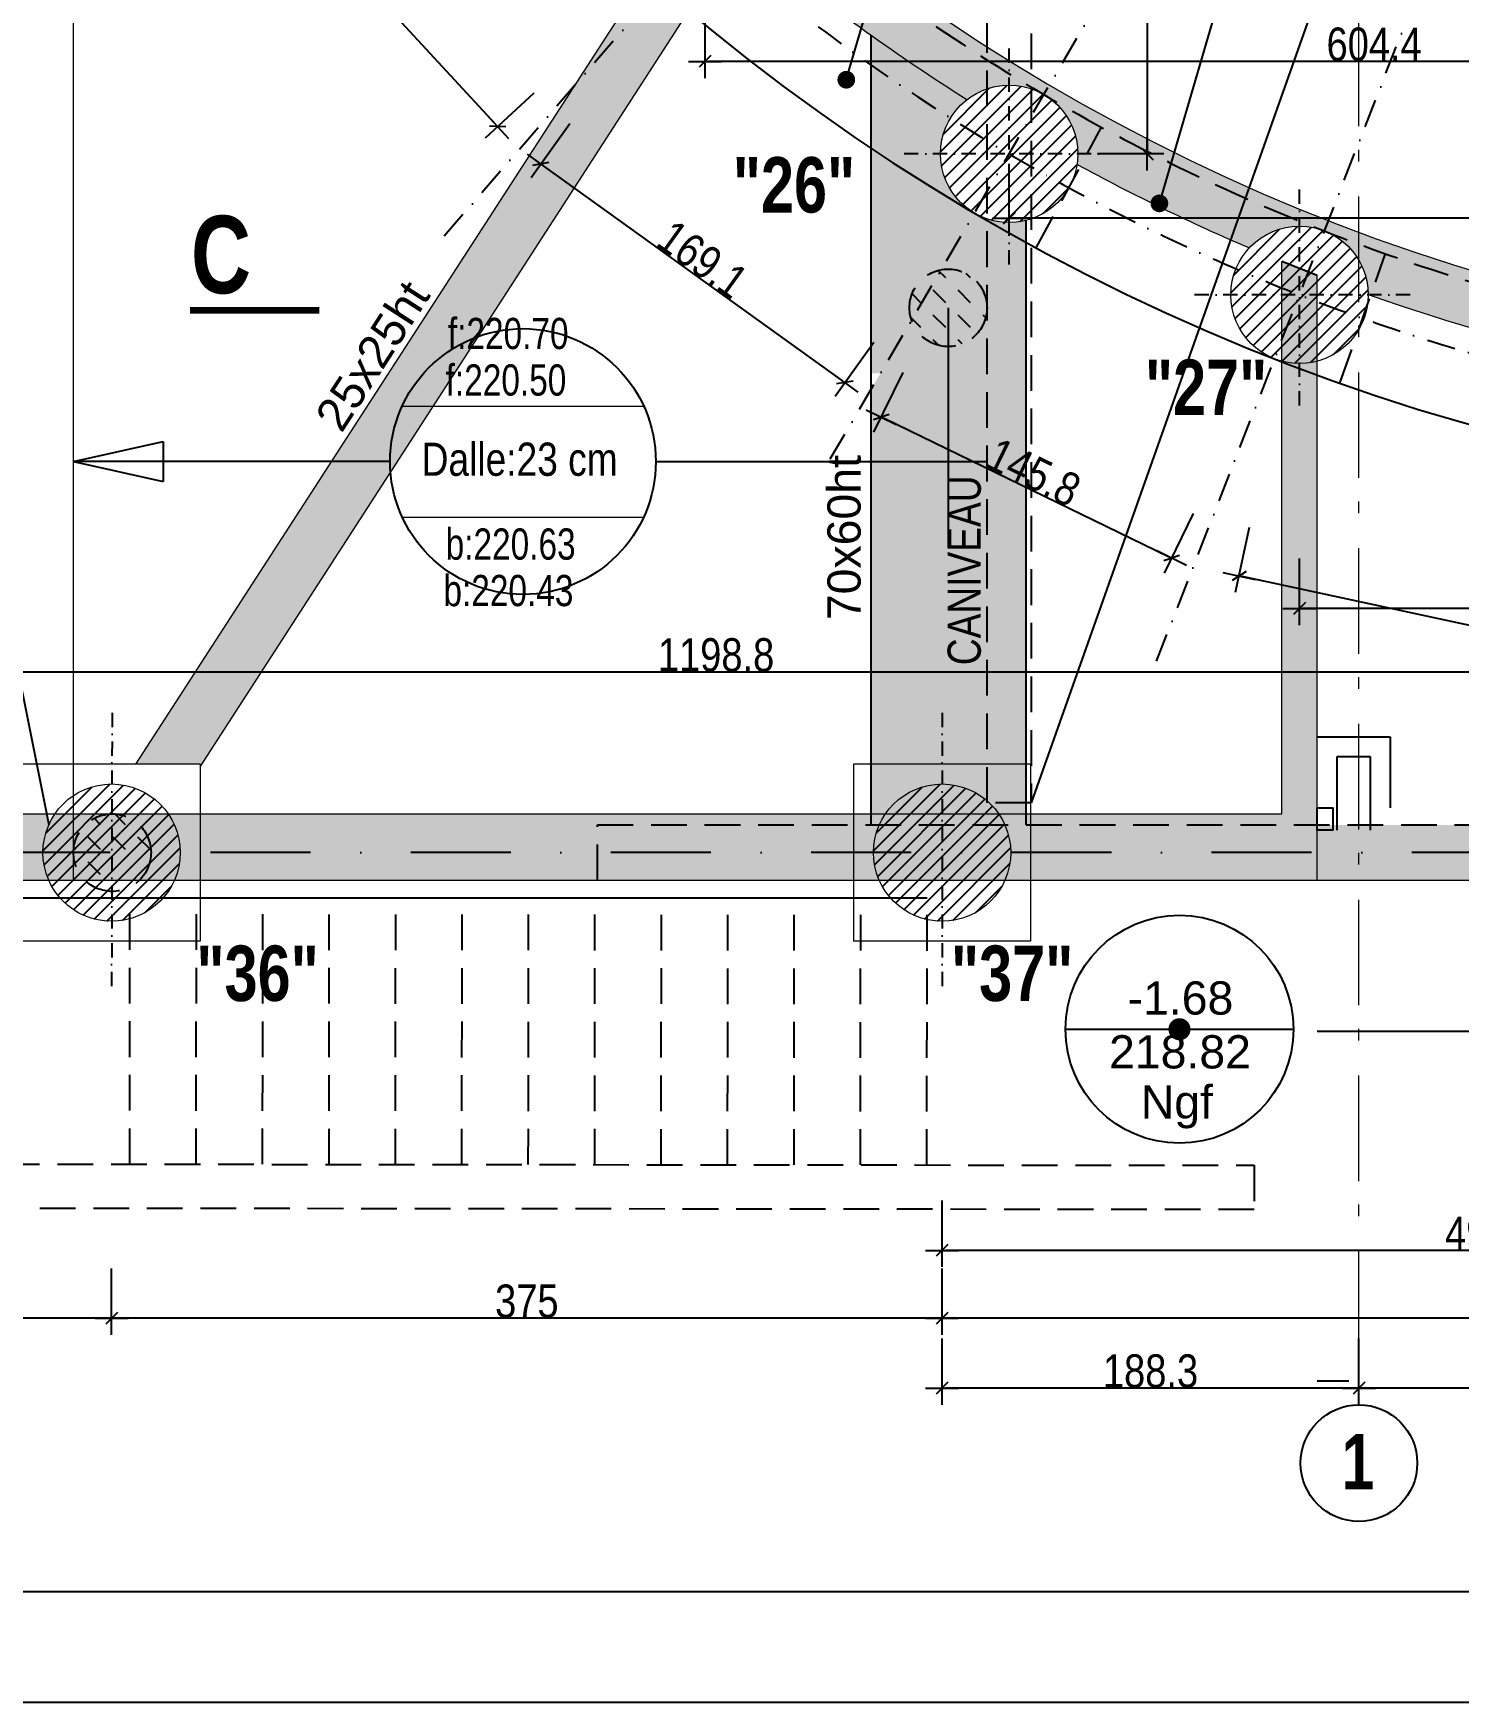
# Model space of a CAD drawing. Header units: centimetres. Extents: x 13078 to 20826, y -18629 to -14429.
# Drawn here: x 13709 to 14352, y -18629 to -17875 of the extents above; entities that cross this region are included whole.
import ezdxf
from ezdxf.enums import TextEntityAlignment as Align

# ---------------------------------------------------------------- set-up
doc = ezdxf.new("R2010")
doc.units = ezdxf.units.CM
doc.header["$LTSCALE"] = 25.4
doc.header["$PDMODE"] = 1
doc.header["$PDSIZE"] = -2
for name, pattern in [('CACHEX2', [19.05, 12.7, -6.35]), ('Style de ligne -6', [1.04164, 0.625, -0.20828, 0.06943, -0.13893]), ('TIRETPTX2', [50.8, 25.4, -12.7, 0, -12.7])]:
    doc.linetypes.add(name, pattern=pattern)
for name, color, linetype in [('01_cote_gen', 4, 'Continuous'), ('01_linteaux', 2, 'Continuous'), ('01_murs_sup', 2, 'CACHEX2'), ('01_poch_BN', 9, 'Continuous'), ('01_poch_murs', 253, 'Continuous'), ('01_texte', 230, 'Continuous'), ('AA_COTES', 2, 'Continuous')]:
    doc.layers.add(name, color=color, linetype=linetype)
for name, color, linetype, lineweight in [('01_murs_coup', 5, 'Continuous', 60), ('01_PIEUX', 5, 'Continuous', 60), ('B Général', 7, 'Continuous', 5)]:
    doc.layers.add(name, color=color, linetype=linetype, lineweight=lineweight)
doc.styles.add('Eurostile', font='')
doc.styles.add('impact', font='impact.ttf')
doc.styles.add('MATTE_TXT', font='arial.ttf')
doc.styles.add('STYLE2', font='ARIALN.TTF')
doc.styles.get('Eurostile').set_extended_font_data('Eurostile')
doc.dimstyles.new('JB50', dxfattribs={"dimscale": 0.1, "dimtxt": 150, "dimasz": 15, "dimexe": 0.1, "dimexo": 0.1, "dimgap": 0.09, "dimtad": 1, "dimdec": 1, "dimdsep": 46, "dimtxsty": 'STYLE2', "dimblk1": 'BOND_G', "dimblk2": 'BOND_D', "dimsah": 1, "dimcen": 1.5, "dimdle": 0.01, "dimse1": 1, "dimse2": 1, "dimclrd": 4, "dimclre": 2, "dimclrt": 6, "dimazin": 2, "dimtfac": 2.333333, "dimtdec": 1, "dimtix": 1, "dimtmove": 2, "dimatfit": 3, "dimldrblk": 'BOND_G', "dimfxl": 1, "dimtolj": 1, "dimtzin": 0, "dimarcsym": 0})
pattern_1 = [(135, (-8195.114, -6681.692), (-11.2253202, 9e-16), [7.9375, -7.9375])]

# ---------------------------------------------------------------- blocks, each defined once
blk = doc.blocks.new('BOND_G')
at = {"layer": 'AA_COTES', "color": 0}
for p, q in [((0, -5), (0, 15)), ((5, 0), (-5, 0)), ((1.77, 1.77), (-1.77, -1.77))]:
    blk.add_line(p, q, dxfattribs=at)
blk = doc.blocks.new('BOND_D')
at = {"layer": 'AA_COTES', "color": 0}
for p, q in [((5, 0), (-5, 0)), ((-1.77, -1.77), (1.77, 1.77)), ((0, 5), (0, -15))]:
    blk.add_line(p, q, dxfattribs=at)
blk = doc.blocks.new('*D67')
at = {"layer": '01_cote_gen', "color": 4, "lineweight": -2, "ltscale": 3, "transparency": 16777216}
blk.add_line((13917.46, -17916.22), (13781.39, -17768.77), dxfattribs=at)
at = {"layer": 'Defpoints', "color": 0, "ltscale": 3, "transparency": 16777216}
for p in [(13851.97, -17701.59), (13780.37, -17767.67), (13990.08, -17851.24)]:
    blk.add_point(p, dxfattribs=at)
at = {"layer": '01_cote_gen', "color": 4, "lineweight": -2, "ltscale": 3, "transparency": 16777216, "xscale": 1.5, "yscale": 1.5, "zscale": 1.5}
for name, p, rotation in [('BOND_D', (13780.37, -17767.67), 132.7014788848867), ('BOND_G', (13918.47, -17917.32), 312.7014788848867)]:
    blk.add_blockref(name, p, dxfattribs=dict(at, rotation=rotation))
at = {"layer": '01_cote_gen', "color": 6, "ltscale": 3, "transparency": 16777216, "insert": (13855.06, -17837.29), "char_height": 15, "attachment_point": 5, "rotation": 312.70148, "style": 'STYLE2'}
blk.add_mtext('\\A1;203.6', dxfattribs=at)
blk = doc.blocks.new('*D76')
at = {"layer": '01_cote_gen', "color": 4, "lineweight": -2, "ltscale": 3, "transparency": 16777216}
blk.add_line((14211.8, -17162.81), (14211.8, -17928.08), dxfattribs=at)
at = {"layer": 'Defpoints', "color": 0, "ltscale": 3, "transparency": 16777216}
for p in [(14155.18, -17161.31), (14188.93, -17929.58), (14211.8, -17929.58)]:
    blk.add_point(p, dxfattribs=at)
at = {"layer": '01_cote_gen', "color": 4, "lineweight": -2, "ltscale": 3, "transparency": 16777216, "xscale": 1.5, "yscale": 1.5, "zscale": 1.5}
for name, p, rotation in [('BOND_G', (14211.8, -17161.31), 90), ('BOND_D', (14211.8, -17929.58), 270)]:
    blk.add_blockref(name, p, dxfattribs=dict(at, rotation=rotation))
at = {"layer": '01_cote_gen', "color": 6, "ltscale": 3, "transparency": 16777216, "insert": (14204.13, -17457.15), "char_height": 15, "attachment_point": 5, "rotation": 90, "style": 'STYLE2'}
blk.add_mtext('\\A1;768.3', dxfattribs=at)
blk = doc.blocks.new('*D139')
at = {"layer": '01_cote_gen', "color": 4, "lineweight": -2, "ltscale": 3, "transparency": 16777216}
blk.add_line((15121.5, -17162.81), (15121.5, -17991.75), dxfattribs=at)
at = {"layer": 'Defpoints', "color": 0, "ltscale": 3, "transparency": 16777216}
for p in [(15073.99, -17161.31), (14230.6, -17993.25), (15121.5, -17993.25)]:
    blk.add_point(p, dxfattribs=at)
at = {"layer": '01_cote_gen', "color": 4, "lineweight": -2, "ltscale": 3, "transparency": 16777216, "xscale": 1.5, "yscale": 1.5, "zscale": 1.5}
for name, p, rotation in [('BOND_G', (15121.5, -17161.31), 90), ('BOND_D', (15121.5, -17993.25), 270)]:
    blk.add_blockref(name, p, dxfattribs=dict(at, rotation=rotation))
at = {"layer": '01_cote_gen', "color": 6, "ltscale": 3, "transparency": 16777216, "insert": (15113.84, -17607.12), "char_height": 15, "attachment_point": 5, "rotation": 90, "style": 'STYLE2'}
blk.add_mtext('\\A1;831.9', dxfattribs=at)
blk = doc.blocks.new('*D174')
at = {"layer": '01_cote_gen', "color": 4, "lineweight": -2, "ltscale": 3, "transparency": 16777216}
blk.add_line((14615, -17887.87), (14013.62, -17887.87), dxfattribs=at)
at = {"layer": 'Defpoints', "color": 0, "ltscale": 3, "transparency": 16777216}
for p in [(14616.5, -17854.83), (14012.12, -17880.9), (14012.12, -17887.87)]:
    blk.add_point(p, dxfattribs=at)
at = {"layer": '01_cote_gen', "color": 4, "lineweight": -2, "ltscale": 3, "transparency": 16777216, "xscale": 1.5, "yscale": 1.5, "zscale": 1.5, "rotation": 180}
blk.add_blockref('BOND_D', (14012.12, -17887.87), dxfattribs=at)
at = {"layer": '01_cote_gen', "color": 4, "lineweight": -2, "ltscale": 3, "transparency": 16777216, "xscale": 1.5, "yscale": 1.5, "zscale": 1.5}
blk.add_blockref('BOND_G', (14616.5, -17887.87), dxfattribs=at)
at = {"layer": '01_cote_gen', "color": 6, "ltscale": 3, "transparency": 16777216, "insert": (14314.31, -17880.2), "char_height": 15, "attachment_point": 5, "style": 'STYLE2'}
blk.add_mtext('\\A1;604.4', dxfattribs=at)
blk = doc.blocks.new('*D175')
at = {"layer": '01_cote_gen', "color": 4, "lineweight": -2, "ltscale": 3, "transparency": 16777216}
blk.add_line((14615, -17958.71), (14150.97, -17958.71), dxfattribs=at)
at = {"layer": 'Defpoints', "color": 0, "ltscale": 3, "transparency": 16777216}
for p in [(14616.5, -17908.96), (14149.47, -17958.71), (14149.47, -17979.58)]:
    blk.add_point(p, dxfattribs=at)
at = {"layer": '01_cote_gen', "color": 4, "lineweight": -2, "ltscale": 3, "transparency": 16777216, "xscale": 1.5, "yscale": 1.5, "zscale": 1.5, "rotation": 180}
blk.add_blockref('BOND_D', (14149.47, -17958.71), dxfattribs=at)
at = {"layer": '01_cote_gen', "color": 4, "lineweight": -2, "ltscale": 3, "transparency": 16777216, "xscale": 1.5, "yscale": 1.5, "zscale": 1.5}
blk.add_blockref('BOND_G', (14616.5, -17958.71), dxfattribs=at)
at = {"layer": '01_cote_gen', "color": 6, "ltscale": 3, "transparency": 16777216, "insert": (14382.99, -17951.04), "char_height": 15, "attachment_point": 5, "style": 'STYLE2'}
blk.add_mtext('\\A1;467', dxfattribs=at)
blk = doc.blocks.new('*D94')
at = {"layer": '01_cote_gen', "color": 4, "lineweight": -2, "ltscale": 3, "transparency": 16777216}
blk.add_line((14615, -18424.72), (14120.67, -18424.72), dxfattribs=at)
at = {"layer": 'Defpoints', "color": 0, "ltscale": 3, "transparency": 16777216}
for p in [(14119.17, -18289.17), (14616.5, -18303.75), (14119.17, -18424.72)]:
    blk.add_point(p, dxfattribs=at)
at = {"layer": '01_cote_gen', "color": 4, "lineweight": -2, "ltscale": 3, "transparency": 16777216, "xscale": 1.5, "yscale": 1.5, "zscale": 1.5, "rotation": 180}
blk.add_blockref('BOND_D', (14119.17, -18424.72), dxfattribs=at)
at = {"layer": '01_cote_gen', "color": 4, "lineweight": -2, "ltscale": 3, "transparency": 16777216, "xscale": 1.5, "yscale": 1.5, "zscale": 1.5}
blk.add_blockref('BOND_G', (14616.5, -18424.72), dxfattribs=at)
at = {"layer": '01_cote_gen', "color": 6, "ltscale": 3, "transparency": 16777216, "insert": (14367.84, -18417.05), "char_height": 15, "attachment_point": 5, "style": 'STYLE2'}
blk.add_mtext('\\A1;497.3', dxfattribs=at)
blk = doc.blocks.new('*D95')
at = {"layer": '01_cote_gen', "color": 4, "lineweight": -2, "ltscale": 3, "transparency": 16777216}
blk.add_line((14810.2, -18455.41), (14120.67, -18455.41), dxfattribs=at)
at = {"layer": 'Defpoints', "color": 0, "ltscale": 3, "transparency": 16777216}
for p in [(14119.17, -18432.22), (14811.7, -18432.22), (14119.17, -18455.41)]:
    blk.add_point(p, dxfattribs=at)
at = {"layer": '01_cote_gen', "color": 4, "lineweight": -2, "ltscale": 3, "transparency": 16777216, "xscale": 1.5, "yscale": 1.5, "zscale": 1.5, "rotation": 180}
blk.add_blockref('BOND_D', (14119.17, -18455.41), dxfattribs=at)
at = {"layer": '01_cote_gen', "color": 4, "lineweight": -2, "ltscale": 3, "transparency": 16777216, "xscale": 1.5, "yscale": 1.5, "zscale": 1.5}
blk.add_blockref('BOND_G', (14811.7, -18455.41), dxfattribs=at)
at = {"layer": '01_cote_gen', "color": 6, "ltscale": 3, "transparency": 16777216, "insert": (14465.43, -18447.75), "char_height": 15, "attachment_point": 5, "style": 'STYLE2'}
blk.add_mtext('\\A1;692.5', dxfattribs=at)
blk = doc.blocks.new('*D97')
at = {"layer": '01_cote_gen', "color": 4, "lineweight": -2, "ltscale": 3, "transparency": 16777216}
blk.add_line((14117.67, -18455.41), (13745.63, -18455.41), dxfattribs=at)
at = {"layer": 'Defpoints', "color": 0, "ltscale": 3, "transparency": 16777216}
for p in [(13744.13, -18289.17), (13744.13, -18455.41), (14119.17, -18462.91)]:
    blk.add_point(p, dxfattribs=at)
at = {"layer": '01_cote_gen', "color": 4, "lineweight": -2, "ltscale": 3, "transparency": 16777216, "xscale": 1.5, "yscale": 1.5, "zscale": 1.5, "rotation": 180}
blk.add_blockref('BOND_D', (13744.13, -18455.41), dxfattribs=at)
at = {"layer": '01_cote_gen', "color": 4, "lineweight": -2, "ltscale": 3, "transparency": 16777216, "xscale": 1.5, "yscale": 1.5, "zscale": 1.5}
blk.add_blockref('BOND_G', (14119.17, -18455.41), dxfattribs=at)
at = {"layer": '01_cote_gen', "color": 6, "ltscale": 3, "transparency": 16777216, "insert": (13931.65, -18447.75), "char_height": 15, "attachment_point": 5, "style": 'STYLE2'}
blk.add_mtext('\\A1;375', dxfattribs=at)
blk = doc.blocks.new('*D187')
at = {"layer": '01_cote_gen', "color": 4, "lineweight": -2, "ltscale": 3, "transparency": 16777216}
blk.add_line((14615, -18163.59), (13419.22, -18163.59), dxfattribs=at)
at = {"layer": 'Defpoints', "color": 0, "ltscale": 3, "transparency": 16777216}
for p in [(13417.72, -18163.59), (14616.5, -18164.72), (13417.72, -18168.89)]:
    blk.add_point(p, dxfattribs=at)
at = {"layer": '01_cote_gen', "color": 4, "lineweight": -2, "ltscale": 3, "transparency": 16777216, "xscale": 1.5, "yscale": 1.5, "zscale": 1.5, "rotation": 180}
blk.add_blockref('BOND_D', (13417.72, -18163.59), dxfattribs=at)
at = {"layer": '01_cote_gen', "color": 4, "lineweight": -2, "ltscale": 3, "transparency": 16777216, "xscale": 1.5, "yscale": 1.5, "zscale": 1.5}
blk.add_blockref('BOND_G', (14616.5, -18163.59), dxfattribs=at)
at = {"layer": '01_cote_gen', "color": 6, "ltscale": 3, "transparency": 16777216, "insert": (14017.11, -18155.92), "char_height": 15, "attachment_point": 5, "style": 'STYLE2'}
blk.add_mtext('\\A1;1198.8', dxfattribs=at)
blk = doc.blocks.new('*D197')
at = {"layer": '01_cote_gen', "color": 4, "lineweight": -2, "ltscale": 3, "transparency": 16777216}
blk.add_line((14074.04, -18031.99), (13939.13, -17935.06), dxfattribs=at)
at = {"layer": 'Defpoints', "color": 0, "ltscale": 3, "transparency": 16777216}
for p in [(14012.12, -17830.9), (14149.47, -17929.58), (13937.91, -17934.19)]:
    blk.add_point(p, dxfattribs=at)
at = {"layer": '01_cote_gen', "color": 4, "lineweight": -2, "ltscale": 3, "transparency": 16777216, "xscale": 1.5, "yscale": 1.5, "zscale": 1.5}
for name, p, rotation in [('BOND_D', (13937.91, -17934.19), 144.3038808519152), ('BOND_G', (14075.26, -18032.86), 324.3038808519152)]:
    blk.add_blockref(name, p, dxfattribs=dict(at, rotation=rotation))
at = {"layer": '01_cote_gen', "color": 6, "ltscale": 3, "transparency": 16777216, "insert": (14011.06, -17977.3), "char_height": 15, "attachment_point": 5, "rotation": 324.30388, "style": 'STYLE2'}
blk.add_mtext('\\A1;169.1', dxfattribs=at)
blk = doc.blocks.new('*D107')
at = {"layer": '01_cote_gen', "color": 4, "lineweight": -2, "ltscale": 3, "transparency": 16777216}
blk.add_line((14615, -18134.88), (14282.1, -18134.88), dxfattribs=at)
at = {"layer": 'Defpoints', "color": 0, "ltscale": 3, "transparency": 16777216}
for p in [(14280.6, -18076.2), (14616.5, -18127.38), (14280.6, -18134.88)]:
    blk.add_point(p, dxfattribs=at)
at = {"layer": '01_cote_gen', "color": 4, "lineweight": -2, "ltscale": 3, "transparency": 16777216, "xscale": 1.5, "yscale": 1.5, "zscale": 1.5, "rotation": 180}
blk.add_blockref('BOND_D', (14280.6, -18134.88), dxfattribs=at)
at = {"layer": '01_cote_gen', "color": 4, "lineweight": -2, "ltscale": 3, "transparency": 16777216, "xscale": 1.5, "yscale": 1.5, "zscale": 1.5}
blk.add_blockref('BOND_G', (14616.5, -18134.88), dxfattribs=at)
at = {"layer": '01_cote_gen', "color": 6, "ltscale": 3, "transparency": 16777216, "insert": (14448.55, -18127.21), "char_height": 15, "attachment_point": 5, "style": 'STYLE2'}
blk.add_mtext('\\A1;335.9', dxfattribs=at)
blk = doc.blocks.new('*D198')
at = {"layer": '01_cote_gen', "color": 4, "lineweight": -2, "ltscale": 3, "transparency": 16777216}
blk.add_line((14541.04, -18182.07), (14254.77, -18120.52), dxfattribs=at)
at = {"layer": 'Defpoints', "color": 0, "ltscale": 3, "transparency": 16777216}
for p in [(14280.6, -17993.25), (14569.8, -18055.43), (14253.3, -18120.2)]:
    blk.add_point(p, dxfattribs=at)
at = {"layer": '01_cote_gen', "color": 4, "lineweight": -2, "ltscale": 3, "transparency": 16777216, "xscale": 1.5, "yscale": 1.5, "zscale": 1.5}
for name, p, rotation in [('BOND_D', (14253.3, -18120.2), 167.8653144780543), ('BOND_G', (14542.5, -18182.38), 347.8653144780542)]:
    blk.add_blockref(name, p, dxfattribs=dict(at, rotation=rotation))
at = {"layer": '01_cote_gen', "color": 6, "ltscale": 3, "transparency": 16777216, "insert": (14399.51, -18143.79), "char_height": 15, "attachment_point": 5, "rotation": 347.86531, "style": 'STYLE2'}
blk.add_mtext('\\A1;295.8', dxfattribs=at)
blk = doc.blocks.new('*D199')
at = {"layer": '01_cote_gen', "color": 4, "lineweight": -2, "ltscale": 3, "transparency": 16777216}
blk.add_line((14221.49, -18111.55), (14093.06, -18049.18), dxfattribs=at)
at = {"layer": 'Defpoints', "color": 0, "ltscale": 3, "transparency": 16777216}
for p in [(14149.47, -17929.58), (14280.6, -17993.25), (14091.71, -18048.53)]:
    blk.add_point(p, dxfattribs=at)
at = {"layer": '01_cote_gen', "color": 4, "lineweight": -2, "ltscale": 3, "transparency": 16777216, "xscale": 1.5, "yscale": 1.5, "zscale": 1.5}
for name, p, rotation in [('BOND_D', (14091.71, -18048.53), 154.100106351181), ('BOND_G', (14222.84, -18112.2), 334.100106351181)]:
    blk.add_blockref(name, p, dxfattribs=dict(at, rotation=rotation))
at = {"layer": '01_cote_gen', "color": 6, "ltscale": 3, "transparency": 16777216, "insert": (14160.62, -18073.47), "char_height": 15, "attachment_point": 5, "rotation": 334.10011, "style": 'STYLE2'}
blk.add_mtext('\\A1;145.8', dxfattribs=at)
blk = doc.blocks.new('*D121')
at = {"layer": '01_cote_gen', "color": 4, "lineweight": -2, "ltscale": 3, "transparency": 16777216}
blk.add_line((14925.95, -18486.96), (14308.95, -18486.96), dxfattribs=at)
at = {"layer": 'Defpoints', "color": 0, "ltscale": 3, "transparency": 16777216}
for p in [(14307.45, -18369.25), (14927.45, -18479.46), (14307.45, -18486.96)]:
    blk.add_point(p, dxfattribs=at)
at = {"layer": '01_cote_gen', "color": 4, "lineweight": -2, "ltscale": 3, "transparency": 16777216, "xscale": 1.5, "yscale": 1.5, "zscale": 1.5, "rotation": 180}
blk.add_blockref('BOND_D', (14307.45, -18486.96), dxfattribs=at)
at = {"layer": '01_cote_gen', "color": 4, "lineweight": -2, "ltscale": 3, "transparency": 16777216, "xscale": 1.5, "yscale": 1.5, "zscale": 1.5}
blk.add_blockref('BOND_G', (14927.45, -18486.96), dxfattribs=at)
at = {"layer": '01_cote_gen', "color": 6, "ltscale": 3, "transparency": 16777216, "insert": (14617.45, -18479.29), "char_height": 15, "attachment_point": 5, "style": 'STYLE2'}
blk.add_mtext('\\A1;620', dxfattribs=at)
blk = doc.blocks.new('*D122')
at = {"layer": '01_cote_gen', "color": 4, "lineweight": -2, "ltscale": 3, "transparency": 16777216}
blk.add_line((14305.95, -18486.96), (14120.67, -18486.96), dxfattribs=at)
at = {"layer": 'Defpoints', "color": 0, "ltscale": 3, "transparency": 16777216}
for p in [(14119.17, -18462.91), (14307.45, -18472.79), (14119.17, -18486.96)]:
    blk.add_point(p, dxfattribs=at)
at = {"layer": '01_cote_gen', "color": 4, "lineweight": -2, "ltscale": 3, "transparency": 16777216, "xscale": 1.5, "yscale": 1.5, "zscale": 1.5, "rotation": 180}
blk.add_blockref('BOND_D', (14119.17, -18486.96), dxfattribs=at)
at = {"layer": '01_cote_gen', "color": 4, "lineweight": -2, "ltscale": 3, "transparency": 16777216, "xscale": 1.5, "yscale": 1.5, "zscale": 1.5}
blk.add_blockref('BOND_G', (14307.45, -18486.96), dxfattribs=at)
at = {"layer": '01_cote_gen', "color": 6, "ltscale": 3, "transparency": 16777216, "insert": (14213.31, -18479.29), "char_height": 15, "attachment_point": 5, "style": 'STYLE2'}
blk.add_mtext('\\A1;188.3', dxfattribs=at)
blk = doc.blocks.new('*D44')
at = {"layer": '01_cote_gen', "color": 4, "lineweight": -2, "ltscale": 3, "transparency": 16777216}
blk.add_line((13742.63, -18455.41), (13353.61, -18455.41), dxfattribs=at)
at = {"layer": 'Defpoints', "color": 0, "ltscale": 3, "transparency": 16777216}
for p in [(13352.11, -18310.59), (13744.13, -18310.59), (13352.11, -18455.41)]:
    blk.add_point(p, dxfattribs=at)
at = {"layer": '01_cote_gen', "color": 4, "lineweight": -2, "ltscale": 3, "transparency": 16777216, "xscale": 1.5, "yscale": 1.5, "zscale": 1.5, "rotation": 180}
blk.add_blockref('BOND_D', (13352.11, -18455.41), dxfattribs=at)
at = {"layer": '01_cote_gen', "color": 4, "lineweight": -2, "ltscale": 3, "transparency": 16777216, "xscale": 1.5, "yscale": 1.5, "zscale": 1.5}
blk.add_blockref('BOND_G', (13744.13, -18455.41), dxfattribs=at)
at = {"layer": '01_cote_gen', "color": 6, "ltscale": 3, "transparency": 16777216, "insert": (13548.12, -18447.75), "char_height": 15, "attachment_point": 5, "style": 'STYLE2'}
blk.add_mtext('\\A1;392', dxfattribs=at)

msp = doc.modelspace()

# ---------------------------------------------------------------- hatches: boundary and pattern name
at = {"layer": '01_murs_sup', "ltscale": 3}
h = msp.add_hatch(dxfattribs=at)
h.set_pattern_fill('DASH', color=256, scale=2.5, angle=135)
h.set_pattern_definition(pattern_1)
h.paths.add_polyline_path([(14139.47, -17999.11, 0.469003), (14118.78, -17981.91), (14105.4, -18004.73, 0.848696)])
h.paths.add_polyline_path([(14118.78, -17981.91, 0.361468), (14104.47, -17999.11, 0.081844), (14105.4, -18004.73)])
h = msp.add_hatch(dxfattribs=at)
h.set_pattern_fill('DASH', color=256, scale=2.5, angle=135)
h.set_pattern_definition(pattern_1)
h.paths.add_polyline_path([(13744.25, -18227.64, 0.411326), (13726.92, -18245.14), (13744.23, -18245.14)])
h.paths.add_polyline_path([(13744.25, -18227.64), (13744.23, -18245.14), (13761.92, -18245.14, 0.417083)])
at = {"layer": '01_murs_sup'}
h = msp.add_hatch(dxfattribs=at)
h.set_pattern_fill('DASH', color=256, scale=2.5, angle=135)
h.set_pattern_definition([(135, (14105.794, -6657.396), (-11.22532, 9e-16), [7.9375, -7.9375])])
h.paths.add_polyline_path([(14616.5, -18232.64), (13963.57, -18232.64), (13963.57, -18257.64), (14616.5, -18257.64)])
h.paths.add_polyline_path([(15666.59, -18232.64), (14616.5, -18232.64), (14616.5, -18257.64), (15666.59, -18257.64)])
at = {"layer": '01_murs_sup', "ltscale": 3}
h = msp.add_hatch(dxfattribs=at)
h.set_pattern_fill('DASH', color=256, scale=2.5, angle=135)
h.set_pattern_definition(pattern_1)
h.paths.add_polyline_path([(13744.23, -18245.14), (13726.92, -18245.14, 0.201561), (13732.18, -18257.64), (13744.21, -18257.64)])
at = {"layer": '01_poch_BN', "ltscale": 3}
h = msp.add_hatch(color=256, dxfattribs=at)
h.dxf.hatch_style = 1
h.paths.add_polyline_path([(14004.73, -17865.33, -0.004451), (13991.82, -17854.32), (13953.39, -17898.67), (13755.12, -18205.14), (13784.13, -18205.14), (13784.13, -18206.32)])
h.paths.add_polyline_path([(13991.82, -17854.32, -0.002168), (13985.6, -17848.88), (13953.39, -17898.67)])
h = msp.add_hatch(color=256, dxfattribs=at)
h.dxf.hatch_style = 1
h.paths.add_polyline_path([(14086.97, -17889.39), (14086.97, -17926.96, 0.014493), (14133.77, -17956.3, -0.265921), (14118.47, -17929.58, -0.13786), (14123.01, -17913.43, -0.011748)])
h.paths.add_polyline_path([(14086.97, -17875.91), (14086.97, -17889.39, 0.011748), (14123.01, -17913.43, -0.090671), (14130.43, -17905.11, -0.014372)])
h.paths.add_polyline_path([(14156.97, -17959.65, -0.061184), (14149.47, -17960.58), (14149.47, -17965.33, 0.002252), (14156.97, -17969.5)], flags=17)
h.paths.add_polyline_path([(14149.47, -17960.58, -0.082299), (14139.47, -17958.92), (14139.47, -17959.63, 0.00302), (14149.47, -17965.33)])
h.paths.add_polyline_path([(14156.97, -17969.5, -0.005272), (14139.47, -17959.63), (14139.47, -18205.14), (14156.97, -18205.14)])
h.paths.add_polyline_path([(14139.47, -17959.63, -0.001725), (14133.79, -17956.32), (14118.78, -17981.91, -0.464229), (14139.47, -17998.84)])
h.paths.add_polyline_path([(14133.79, -17956.32, -0.0145), (14086.97, -17926.96), (14086.97, -18028.77), (14091.3, -18028.77), (14105.4, -18004.73, -0.081844), (14104.47, -17999.11, -0.361468), (14118.78, -17981.91)])
h.paths.add_polyline_path([(14118.78, -17981.91), (14105.4, -18004.73, 0.848696), (14139.47, -17999.11, 0.469003)])
h.paths.add_polyline_path([(14118.78, -17981.91, 0.361468), (14104.47, -17999.11, 0.081844), (14105.4, -18004.73)], flags=17)
h.paths.add_polyline_path([(14091.3, -18028.77), (14086.97, -18036.15), (14086.97, -18205.14), (14139.47, -18205.14), (14139.47, -18028.77)])
h.paths.add_polyline_path([(14121.97, -18016.61, -0.321472), (14105.4, -18004.73), (14091.3, -18028.77), (14121.97, -18028.77)], flags=17)
h.paths.add_polyline_path([(14139.47, -17998.84, -0.418814), (14121.97, -18016.61), (14121.97, -18028.77), (14139.47, -18028.77)])
h.paths.add_polyline_path([(14139.47, -18205.14), (14119.17, -18205.14), (14119.17, -18214.14, -0.180359), (14139.47, -18221.7)])
h.paths.add_polyline_path([(14119.17, -18205.14), (14086.97, -18205.14), (14086.97, -18227.64), (14093.59, -18227.64, -0.247612), (14119.17, -18214.14)])
h.paths.add_polyline_path([(14156.97, -18205.14), (14139.47, -18205.14), (14139.47, -18221.7, -0.011199), (14140.5, -18222.64), (14156.97, -18222.64)])
h.paths.add_polyline_path([(14156.97, -18222.64), (14140.5, -18222.64, -0.099621), (14147.54, -18232.64), (14156.97, -18232.64)])
h.paths.add_polyline_path([(14140.5, -18222.64), (14139.47, -18222.64), (14139.47, -18221.7, 0.180359), (14119.17, -18214.14), (14119.17, -18232.64), (14147.54, -18232.64, 0.099621)])
h.paths.add_polyline_path([(14119.17, -18214.14, 0.247612), (14093.59, -18227.64), (14119.17, -18227.64)], flags=17)
h.paths.add_polyline_path([(14119.17, -18227.64), (14093.59, -18227.64, 0.046235), (14090.81, -18232.64), (14119.17, -18232.64)])
h.paths.add_polyline_path([(14093.59, -18227.64), (14086.97, -18227.64), (14086.97, -18232.64), (14090.81, -18232.64, -0.046235)])
at = {"layer": '01_poch_murs', "ltscale": 3}
h = msp.add_hatch(color=256, dxfattribs=at)
h.dxf.hatch_style = 1
h.paths.add_polyline_path([(13870.61, -16690.66), (13864.05, -16690.66, -0.273821), (13838.75, -16709.56), (13812.02, -16798.65, -0.220612), (13822.99, -16822.31, -0.379703), (13795.68, -16853.09), (13769.07, -16941.78, -0.233234), (13781.2, -16966.38, -0.393589), (13752.4, -16997.3), (13725.92, -17085.45, -0.233153), (13738.05, -17110.04, -0.319498), (13717.2, -17139.33), (13717.74, -17161.31), (13742.74, -17161.31), (13741.74, -17119.7), (13828.58, -16830.59, -0.201705), (13829.7, -16826.88)])
h.paths.add_polyline_path([(13742.74, -17161.31), (13717.74, -17161.31), (13720.63, -17281.02, -0.240193), (13740.81, -17300.66), (13746.11, -17300.66)])
h.paths.add_polyline_path([(13746.2, -17300.66), (13740.81, -17300.66, -0.082081), (13742.46, -17310.63, -0.255395), (13728.2, -17336.72, 0.060716), (13802.76, -17544.17, -0.427582), (13837.36, -17572.66), (13846.36, -17572.66, -0.082342)])
h.paths.add_polyline_path([(13846.36, -17572.66), (13837.36, -17572.66, -0.018495), (13837.45, -17574.95, -0.175361), (13830.27, -17594.79, 0.018369), (13866.17, -17651.26, -0.49138), (13905.02, -17681.24, -0.140327), (13900.32, -17697.65, 0.039537), (13997.88, -17803.36, -0.562063), (14043.12, -17830.9, -0.084286), (14041.39, -17841.13, 0.030117), (14130.43, -17905.11, -0.624137), (14180.47, -17929.58, -0.038185), (14180.11, -17934.29, 0.023759), (14257.95, -17972.09, -0.503932), (14307.45, -17977.76), (14307.45, -17964.97, -0.176123)])
h.paths.add_polyline_path([(15406.75, -17587.86, 0.004783), (15415.28, -17572.66), (15386.64, -17572.66, -0.175533), (14927.45, -17964.26), (14927.45, -17990.9, 0.003037), (14937.83, -17987.06, -0.003459), (14937.83, -17986.63, -0.673625), (14991.08, -17965.05, 0.039631), (15117.41, -17895.54, -0.058892), (15116.56, -17888.32, -0.595794), (15164.51, -17862.36, 0.039592), (15272.37, -17766.88, -0.114707), (15269.19, -17753.21, -0.523076), (15311.02, -17724.16, 0.045804)])
h.paths.add_polyline_path([(15311.02, -17724.16, 0.523076), (15269.19, -17753.21, 0.114707), (15272.37, -17766.88, 0.015814)], flags=17)
h.paths.add_polyline_path([(15164.51, -17862.36, 0.595794), (15116.56, -17888.32, 0.058892), (15117.41, -17895.54, 0.015814)], flags=17)
h.paths.add_polyline_path([(14991.08, -17965.05, 0.673625), (14937.83, -17986.63, 0.003459), (14937.83, -17987.06, 0.015815)], flags=17)
h.paths.add_polyline_path([(14927.45, -17964.26, -0.08989), (14616.5, -18020.61), (14616.5, -18045.61, 0.04526), (14780.42, -18030.75, -0.678492), (14836.74, -18018.59, 0.026046), (14927.45, -17990.9)])
h.paths.add_polyline_path([(14780.42, -18030.75, 0.015814), (14836.74, -18018.59, 0.678492)], flags=17)
h.paths.add_polyline_path([(14616.5, -18020.61, -0.089312), (14307.45, -17964.97), (14307.45, -17977.76, -0.130083), (14311.6, -17993.08, 0.064835), (14541.61, -18042.53, -0.678492), (14599.15, -18045.45, 0.004763), (14616.5, -18045.61)])
at = {"layer": '01_poch_murs'}
h = msp.add_hatch(dxfattribs=at)
h.set_pattern_fill('ANSI31', color=256, scale=1.5)
h.set_pattern_definition([(45, (-4059.2243, -9226.308), (-3.367596, 3.367596), [])])
h.paths.add_polyline_path([(14149.47, -17898.58, 0.414214), (14118.47, -17929.58), (14149.47, -17929.58)])
h.paths.add_polyline_path([(14149.47, -17929.58), (14118.47, -17929.58, 0.414214), (14149.47, -17960.58)])
h.paths.add_polyline_path([(14149.47, -17898.58), (14149.47, -17929.58), (14180.47, -17929.58, 0.414214)])
h.paths.add_polyline_path([(14180.47, -17929.58), (14149.47, -17929.58), (14149.47, -17960.58, 0.414214)])
h = msp.add_hatch(dxfattribs=at)
h.set_pattern_fill('ANSI31', color=256, scale=1.5)
h.set_pattern_definition([(45, (-3928.0933, -9289.9814), (-3.367596, 3.367596), [])])
h.paths.add_polyline_path([(14280.6, -17962.25, 0.414214), (14249.6, -17993.25), (14280.6, -17993.25)])
h.paths.add_polyline_path([(14280.6, -17993.25), (14249.6, -17993.25, 0.414214), (14280.6, -18024.25)])
h.paths.add_polyline_path([(14280.6, -17962.25), (14280.6, -17993.25), (14311.6, -17993.25, 0.414214)])
h.paths.add_polyline_path([(14311.6, -17993.25), (14280.6, -17993.25), (14280.6, -18024.25, 0.414214)])
at = {"layer": '01_poch_murs', "ltscale": 3}
h = msp.add_hatch(color=256, dxfattribs=at)
h.dxf.hatch_style = 1
h.paths.add_polyline_path([(14288.6, -17996.34, -0.002325), (14280.6, -17993.25), (14280.6, -18024.25, 0.065347), (14288.6, -18023.2)])
h.paths.add_polyline_path([(14280.6, -17993.25), (14272.6, -18013.75), (14272.6, -18023.2, 0.065347), (14280.6, -18024.25)])
h.paths.add_polyline_path([(14280.6, -17981.38), (14272.6, -17978.21), (14272.6, -17990.08, 0.002334), (14280.6, -17993.25)])
h.paths.add_polyline_path([(14284.61, -17982.97), (14280.6, -17981.38), (14280.6, -17993.25)])
h.paths.add_polyline_path([(14280.6, -17993.25), (14272.6, -17993.25), (14272.6, -18013.75)])
h.paths.add_polyline_path([(14288.6, -17984.56), (14284.61, -17982.97), (14280.6, -17993.25), (14288.6, -17993.25)])
h.paths.add_polyline_path([(14272.6, -17990.08), (14272.6, -17993.25), (14280.6, -17993.25, -0.002334)])
h.paths.add_polyline_path([(14288.6, -17993.25), (14280.6, -17993.25, 0.002325), (14288.6, -17996.34)], flags=17)
h = msp.add_hatch(color=256, dxfattribs=at)
h.dxf.hatch_style = 1
h.paths.add_polyline_path([(14288.6, -18023.2, -0.131255), (14272.6, -18023.2), (14272.6, -18227.64), (14159.17, -18227.64), (14159.17, -18257.64), (14288.6, -18257.64)])
h.paths.add_polyline_path([(14159.17, -18227.64), (14144.76, -18227.64, -0.151103), (14150.17, -18245.14, -0.104127), (14147.54, -18257.64), (14159.17, -18257.64)])
h.paths.add_polyline_path([(14150.17, -18245.14, 0.151103), (14144.76, -18227.64), (14093.59, -18227.64, 0.151103), (14088.17, -18245.14, 0.104127), (14090.8, -18257.64), (14147.54, -18257.64, 0.104127)])
h.paths.add_polyline_path([(14093.59, -18227.64), (14079.17, -18227.64), (14079.17, -18257.64), (14090.8, -18257.64, -0.104127), (14088.17, -18245.14, -0.151103)])
h.paths.add_polyline_path([(14079.17, -18227.64), (13784.13, -18227.64), (13784.13, -18257.64), (14079.17, -18257.64)])
h.paths.add_polyline_path([(13784.13, -18227.64), (13769.71, -18227.64, -0.151103), (13775.13, -18245.14, -0.104127), (13772.49, -18257.64), (13784.13, -18257.64)])
h.paths.add_polyline_path([(13769.71, -18227.64), (13726.92, -18227.64), (13726.92, -18257.64), (13772.49, -18257.64, 0.104127), (13775.13, -18245.14, 0.151103)])
h.paths.add_polyline_path([(13726.92, -18227.64), (13718.54, -18227.64, 0.151103), (13713.13, -18245.14, 0.104127), (13715.76, -18257.64), (13726.92, -18257.64)])
h.paths.add_polyline_path([(13713.13, -18245.14, -0.10414), (13715.76, -18232.64), (13714.75, -18227.64), (13704.13, -18227.64), (13704.13, -18257.64), (13715.76, -18257.64, -0.104127)])
h.paths.add_polyline_path([(13704.13, -18227.64), (13406.64, -18227.64), (13397.89, -18257.64), (13704.13, -18257.64)])
h.paths.add_polyline_path([(13406.64, -18227.64), (13377.7, -18227.64, -0.151096), (13383.11, -18245.14, -0.104134), (13380.48, -18257.64), (13397.89, -18257.64)])
h.paths.add_polyline_path([(13377.7, -18227.64), (13339.2, -18227.64), (13330.2, -18257.64), (13380.48, -18257.64, 0.104134), (13383.11, -18245.14, 0.151096)])
at = {"layer": '01_poch_murs'}
h = msp.add_hatch(dxfattribs=at)
h.set_pattern_fill('ANSI31', color=256, scale=1.5)
h.set_pattern_definition([(45, (-4464.5673, -9541.869), (-3.367596, 3.367596), [])])
h.paths.add_polyline_path([(13744.13, -18214.14, 0.414214), (13713.13, -18245.14), (13744.13, -18245.14)])
h.paths.add_polyline_path([(13744.13, -18245.14), (13713.13, -18245.14, 0.414214), (13744.13, -18276.14)])
h.paths.add_polyline_path([(13744.13, -18214.14), (13744.13, -18245.14), (13775.13, -18245.14, 0.414214)])
h.paths.add_polyline_path([(13775.13, -18245.14), (13744.13, -18245.14), (13744.13, -18276.14, 0.414214)])
h = msp.add_hatch(dxfattribs=at)
h.set_pattern_fill('ANSI31', color=256, scale=1.5)
h.set_pattern_definition([(45, (-4089.5195, -9541.869), (-3.367596, 3.367596), [])])
h.paths.add_polyline_path([(14119.17, -18214.14, 0.414214), (14088.17, -18245.14), (14119.17, -18245.14)])
h.paths.add_polyline_path([(14119.17, -18245.14), (14088.17, -18245.14, 0.414214), (14119.17, -18276.14)])
h.paths.add_polyline_path([(14119.17, -18214.14), (14119.17, -18245.14), (14150.17, -18245.14, 0.414214)])
h.paths.add_polyline_path([(14150.17, -18245.14), (14119.17, -18245.14), (14119.17, -18276.14, 0.414214)])

# ---------------------------------------------------------------- linework, layer by layer
at = {"layer": '01_cote_gen'}
msp.add_line((19775.65, -18628.94), (13098.45, -18628.94), dxfattribs=at)
at = {"layer": '01_linteaux', "linetype": 'TIRETPTX2', "ltscale": 0.02}
for p, q in [((14615.39, -17134.81), (13891.83, -17969.7)), ((14068.71, -18067.28), (14615.87, -17134.26)), ((14216.02, -18158.71), (14615.87, -17134.26))]:
    msp.add_line(p, q, dxfattribs=at)
at = {"layer": '01_linteaux', "linetype": 'TIRETPTX2', "ltscale": 0.01}
for p, q in [((14012.12, -17880.9), (14012.12, -17780.9)), ((14149.47, -17979.58), (14149.47, -17879.58)), ((14199.47, -17929.58), (14099.47, -17929.58)), ((14280.6, -18043.25), (14280.6, -17943.25)), ((14330.6, -17993.25), (14230.6, -17993.25)), ((13744.33, -18181.98), (13744.13, -18308.29)), ((14119.17, -18181.98), (14119.17, -18308.29))]:
    msp.add_line(p, q, dxfattribs=at)
at = {"layer": '01_linteaux', "linetype": 'Continuous', "ltscale": 0.05}
for p, q in [((14086.97, -17875.91), (14086.97, -18232.64)), ((14156.97, -17959.65), (14156.97, -18232.64))]:
    msp.add_line(p, q, dxfattribs=at)
at = {"layer": '01_linteaux', "linetype": 'CACHEX2', "ltscale": 0.05}
for p, q in [((14161.66, -17972.07), (14191.25, -17917.59)), ((14298.84, -18033.11), (14319.5, -17974.66))]:
    msp.add_line(p, q, dxfattribs=at)
at = {"layer": '01_linteaux', "linetype": 'Continuous'}
for p, q in [((14288.6, -18192.79), (14321.5, -18192.79)), ((14321.5, -18192.79), (14321.5, -18224.94)), ((14297.6, -18201.79), (14312.5, -18201.79)), ((14297.6, -18234.94), (14297.6, -18201.79)), ((14312.5, -18201.79), (14312.5, -18234.94)), ((14112.44, -18265.64), (13554.66, -18265.64))]:
    msp.add_line(p, q, dxfattribs=at)
at = {"layer": '01_linteaux', "linetype": 'TIRETPTX2', "ltscale": 0.07}
msp.add_line((15823.23, -18245.14), (13278.95, -18245.14), dxfattribs=at)
at = {"layer": '01_linteaux', "linetype": 'Continuous', "flags": 128}
msp.add_lwpolyline([(14288.6, -18224.94), (14295.6, -18224.94), (14295.6, -18234.94), (14288.6, -18234.94)], close=True, dxfattribs=at)
at = {"layer": '01_linteaux', "linetype": 'TIRETPTX2', "ltscale": 0.02}
msp.add_arc((14616.5, -17134.61), 922, 186.43891, 321.92875, dxfattribs=at)
at = {"layer": '01_linteaux', "linetype": 'CACHEX2', "ltscale": 0.05}
msp.add_arc((14616.5, -17134.61), 891, 190.74028, 269.02294, dxfattribs=at)
at = {"layer": '01_linteaux', "linetype": 'Continuous', "ltscale": 0.05}
msp.add_arc((14616.5, -17134.61), 953, 190.4302, 269.02294, dxfattribs=at)
at = {"layer": '01_murs_coup', "linetype": 'Continuous', "lineweight": 5}
for p, q in [((14272.6, -18227.64), (14272.6, -17978.21)), ((14288.6, -18257.64), (14288.6, -17984.56)), ((13875.38, -18043.47), (13984.4, -18043.47)), ((13875.38, -18093.62), (13984.4, -18093.62)), ((13339.2, -18227.64), (14272.6, -18227.64)), ((13330.2, -18257.64), (14288.6, -18257.64))]:
    msp.add_line(p, q, dxfattribs=at)
for radius, start, end in [(886, 190.7667, 343.38595), (911, 230.85374, 237.75402), (911, 241.378, 246.82221), (911, 250.44619, 265.28443)]:
    msp.add_arc((14616.5, -17134.61), radius, start, end, dxfattribs=at)
at = {"layer": '01_murs_sup', "ltscale": 0.05}
for p, q in [((14139.47, -18222.64), (14139.47, -17584.95)), ((14159.47, -17584.95), (14159.47, -18222.64)), ((14159.47, -18222.64), (14139.47, -18222.64)), ((13963.57, -18232.64), (15666.59, -18232.64)), ((13963.57, -18257.64), (13963.57, -18232.64)), ((13752.32, -18385.82), (13752.44, -18265.82)), ((13782.32, -18385.85), (13782.44, -18265.85)), ((13812.32, -18385.88), (13812.44, -18265.88)), ((13842.32, -18385.91), (13842.44, -18265.91)), ((13872.32, -18385.94), (13872.44, -18265.94)), ((13902.32, -18385.97), (13902.44, -18265.97)), ((13932.32, -18386), (13932.44, -18266)), ((13962.32, -18386.03), (13962.44, -18266.03)), ((13992.32, -18386.06), (13992.44, -18266.06)), ((14022.32, -18386.09), (14022.44, -18266.09)), ((14052.32, -18386.12), (14052.44, -18266.12)), ((14082.32, -18386.15), (14082.44, -18266.15)), ((14112.32, -18386.18), (14112.44, -18265.64)), ((13574.54, -18385.64), (14260.09, -18386.33)), ((14260.09, -18386.33), (14260.07, -18406.33)), ((14260.07, -18406.33), (13554.52, -18405.62))]:
    msp.add_line(p, q, dxfattribs=at)
for centre in [(14121.97, -17999.11), (13744.42, -18245.14)]:
    msp.add_circle(centre, 17.5, dxfattribs=at)
at = {"layer": '01_PIEUX', "color": 2, "linetype": 'Continuous', "lineweight": 5}
for p, q in [((13726.92, -18257.64), (13726.92, -17584.95)), ((13755.12, -18205.14), (13985.6, -17848.88)), ((13784.13, -18206.32), (14004.73, -17865.33)), ((13784.13, -18205.14), (13704.13, -18205.14)), ((13784.13, -18205.14), (13784.13, -18285.14)), ((14079.17, -18205.14), (14079.17, -18285.14)), ((14159.17, -18205.14), (14079.17, -18205.14)), ((14159.17, -18205.14), (14159.17, -18285.14)), ((14288.6, -18257.64), (15666.59, -18257.64)), ((13784.13, -18285.14), (13704.13, -18285.14)), ((14159.17, -18285.14), (14079.17, -18285.14))]:
    msp.add_line(p, q, dxfattribs=at)
at = {"layer": '01_PIEUX', "linetype": 'Continuous', "lineweight": 5}
for centre in [(14149.47, -17929.58), (14280.6, -17993.25), (13744.13, -18245.14), (14119.17, -18245.14)]:
    msp.add_circle(centre, 31, dxfattribs=at)
at = {"layer": '01_poch_BN', "ltscale": 3}
msp.add_line((14121.97, -17999.11), (14121.97, -18107.41), dxfattribs=at)
at = {"layer": '01_poch_murs', "ltscale": 3}
msp.add_line((14288.6, -17984.56), (14272.6, -17978.21), dxfattribs=at)
at = {"layer": '01_texte'}
for p, q in [((14341.37, -17708.91), (14159.47, -18222.64)), ((14075.93, -17896.13), (14106.13, -17793.3)), ((14217.31, -17951.95), (14247.51, -17849.11)), ((13661.89, -17964.12), (13715.76, -18232.64)), ((13726.92, -18068.54), (13767.39, -18059.47)), ((13767.39, -18059.47), (13767.39, -18077.62)), ((13869.89, -18068.54), (13726.92, -18068.54)), ((13726.92, -18068.54), (13767.39, -18077.62)), ((13989.89, -18068.54), (14139.47, -18068.54)), ((14174.92, -18324.89), (14277.85, -18324.89)), ((15464.95, -18325.89), (14288.6, -18325.89)), ((14288.6, -18483.69), (14302.89, -18483.69)), ((19775.65, -18578.94), (13148.45, -18578.94))]:
    msp.add_line(p, q, dxfattribs=at)
for points, const_width in [([(14073.93, -17896.13, 1), (14077.93, -17896.13, 1)], 4), ([(14215.31, -17951.95, 1), (14219.31, -17951.95, 1)], 4), ([(14223.89, -18324.89, 1), (14228.89, -18324.89, 1)], 5)]:
    msp.add_lwpolyline(points, format="xyb", close=True, dxfattribs=dict(at, const_width=const_width))
at = {"layer": '01_texte', "const_width": 3}
msp.add_lwpolyline([(13838, -18000.22), (13779.5, -18000.22)], dxfattribs=at)
at = {"layer": '01_texte'}
for centre, radius in [((13929.89, -18068.54), 60), ((14226.39, -18324.89), 51.46), ((14307.45, -18520.8), 26.34)]:
    msp.add_circle(centre, radius, dxfattribs=at)
at = {"layer": 'B Général', "color": 1, "linetype": 'Style de ligne -6', "lineweight": 13, "ltscale": 3}
msp.add_line((14307.45, -18472.79), (14307.45, -15141.29), dxfattribs=at)

# ---------------------------------------------------------------- texts
at = {"layer": '01_texte', "style": 'impact'}
for s, height, p in [('"26"', 25, (14052.3, -17963.59)), ('C', 35, (13793.52, -18003.07)), ('"27"', 25, (14238.41, -18055)), ('"36"', 25, (13810.06, -18319.6)), ('"37"', 25, (14150.81, -18319.6))]:
    msp.add_text(s, height=height, rotation=0, dxfattribs=at).set_placement(p, align=Align.BOTTOM_CENTER)
at = {"layer": '01_texte', "style": 'MATTE_TXT'}
for s, rotation, p in [('25x25ht', 57.0985, (13847.96, -18056.09)), ('70x60ht', 90, (14082.39, -18140.17))]:
    msp.add_text(s, height=15, rotation=rotation, dxfattribs=at).set_placement(p)
at = {"layer": '01_texte', "style": 'Eurostile', "width": 0.8}
for s, p in [('f:220.70', (13895.98, -18017.77)), ('f:220.50', (13894.98, -18038.77)), ('b:220.63', (13894.98, -18112.84)), ('b:220.43', (13893.98, -18133.84))]:
    msp.add_text(s, height=14.097, rotation=0, dxfattribs=at).set_placement(p)
at = {"layer": '01_texte', "style": 'MATTE_TXT', "width": 0.8}
msp.add_text('Dalle:23 cm', height=15, dxfattribs=at).set_placement((13928.4, -18079.49), align=Align.BOTTOM_CENTER)
msp.add_text('CANIVEAU', height=15, rotation=90, dxfattribs=at).set_placement((14141.16, -18117.65), align=Align.BOTTOM_CENTER)
at = {"layer": '01_texte', "style": 'MATTE_TXT'}
for s, p in [('-1.68', (14202.96, -18318.27)), ('218.82', (14194.59, -18342.58)), ('Ngf', (14208.92, -18365.21))]:
    msp.add_text(s, height=15, dxfattribs=at).set_placement(p)
at = {"layer": '01_texte', "insert": (14299.54, -18507.71), "char_height": 25, "attachment_point": 1, "rotation": 0, "line_spacing_factor": 0.895453, "style": 'impact'}
msp.add_mtext('1', dxfattribs=at)

# ---------------------------------------------------------------- dimensions: what is measured, and where the dimension line sits
at = {"layer": '01_cote_gen', "ltscale": 3}
for base, p1, p2, picture, middle in [((14211.8, -17929.58), (14155.18, -17161.31), (14188.93, -17929.58), '*D76', (14204.13, -17457.15)), ((15121.5, -17993.25), (15073.99, -17161.31), (14230.6, -17993.25), '*D139', (15113.84, -17607.12))]:
    dim = msp.add_linear_dim(base=base, p1=p1, p2=p2, angle=90, dimstyle='JB50', dxfattribs=at)
    dim.commit()
    dim.dimension.update_dxf_attribs({"geometry": picture, "text_midpoint": middle, "dimtype": 160})
for p1, p2, distance, picture, middle in [((13990.08, -17851.24), (13851.97, -17701.59), 97.43, '*D67', (13855.06, -17837.29)), ((14149.47, -17929.58), (14012.12, -17830.9), 127.18, '*D197', (14011.06, -17977.3)), ((14280.6, -17993.25), (14149.47, -17929.58), 132.24, '*D199', (14160.62, -18073.47)), ((14569.8, -18055.43), (14280.6, -17993.25), 129.85, '*D198', (14399.51, -18143.79))]:
    dim = msp.add_aligned_dim(p1=p1, p2=p2, distance=distance, dimstyle='JB50', dxfattribs=at)
    dim.commit()
    dim.dimension.update_dxf_attribs({"geometry": picture, "text_midpoint": middle})
for base, p1, p2, picture, middle in [((14012.12, -17887.87), (14616.5, -17854.83), (14012.12, -17880.9), '*D174', (14314.31, -17880.2)), ((14149.47, -17958.71), (14616.5, -17908.96), (14149.47, -17979.58), '*D175', (14382.99, -17951.04)), ((14280.6, -18134.88), (14616.5, -18127.38), (14280.6, -18076.2), '*D107', (14448.55, -18127.21)), ((13417.72, -18163.59), (14616.5, -18164.72), (13417.72, -18168.89), '*D187', (14017.11, -18155.92)), ((13744.13, -18455.41), (14119.17, -18462.91), (13744.13, -18289.17), '*D97', (13931.65, -18447.75)), ((14119.17, -18424.72), (14616.5, -18303.75), (14119.17, -18289.17), '*D94', (14367.84, -18417.05)), ((13352.11, -18455.41), (13744.13, -18310.59), (13352.11, -18310.59), '*D44', (13548.12, -18447.75)), ((14307.45, -18486.96), (14927.45, -18479.46), (14307.45, -18369.25), '*D121', (14617.45, -18479.29)), ((14119.17, -18455.41), (14811.7, -18432.22), (14119.17, -18432.22), '*D95', (14465.43, -18447.75)), ((14119.17, -18486.96), (14307.45, -18472.79), (14119.17, -18462.91), '*D122', (14213.31, -18479.29))]:
    dim = msp.add_linear_dim(base=base, p1=p1, p2=p2, dimstyle='JB50', dxfattribs=at)
    dim.commit()
    dim.dimension.update_dxf_attribs({"geometry": picture, "text_midpoint": middle})

doc.saveas('drawing.dxf')
